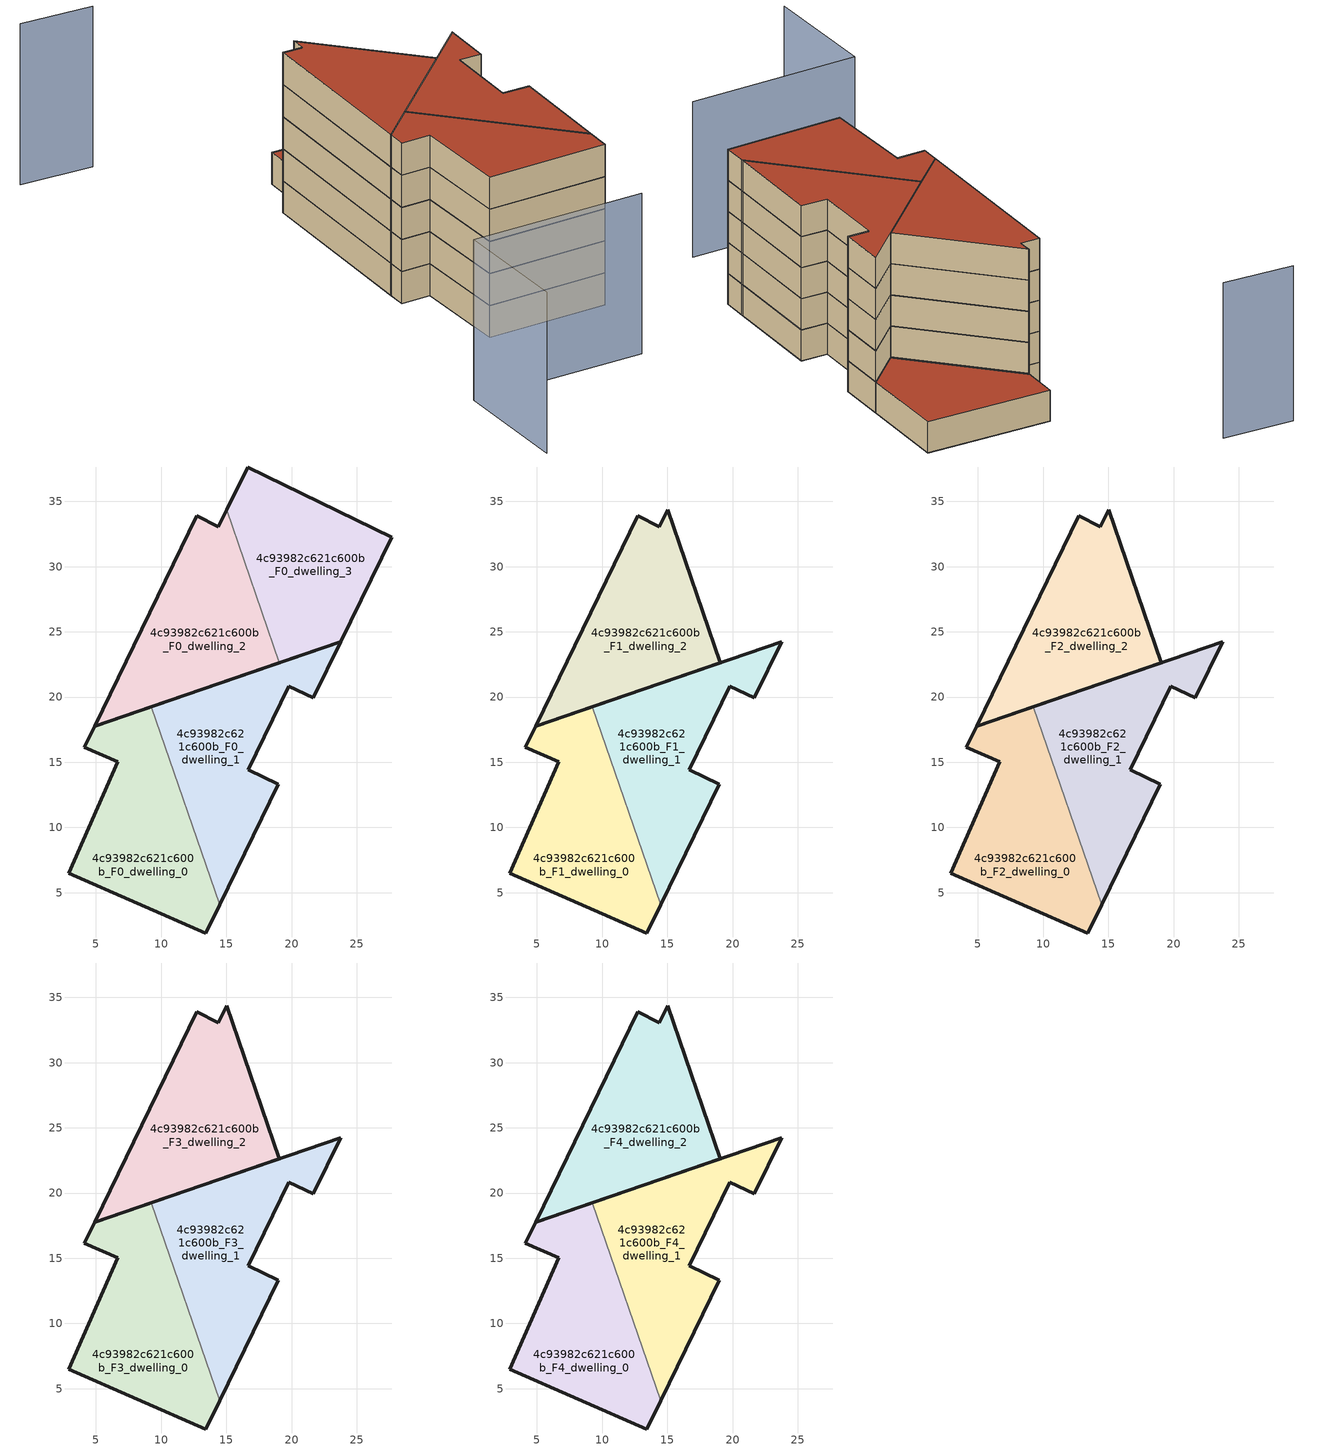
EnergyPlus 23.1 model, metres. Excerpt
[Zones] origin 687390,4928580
4c93982c621c600b_F0_dwelling_0
 floor ground (EU_floor_Construction): 13.44,1.91 14.49,4.07 9.27,19.27 4.91,17.78 4.13,16.15 6.68,15.03 2.94,6.5 z0
 wall outside (EU_wall_Construction): 14.49,4.07 13.44,1.91 2.94,6.5 6.68,15.03 4.13,16.15 4.91,17.78 9.27,19.27 z0:3
 wall to 4c93982c621c600b_F0_dwelling_1 (EU_wall_Construction): 9.27,19.27 14.49,4.07 z0:3
4c93982c621c600b_F0_dwelling_1
 floor ground (EU_floor_Construction): 14.49,4.07 18.99,13.31 16.69,14.43 19.8,20.84 21.67,19.93 23.77,24.25 9.27,19.27 z0
 wall outside (EU_wall_Construction): 9.27,19.27 23.77,24.25 21.67,19.93 19.8,20.84 16.69,14.43 18.99,13.31 14.49,4.07 z0:3
4c93982c621c600b_F0_dwelling_2
 floor ground (EU_floor_Construction): 19.05,22.63 15.03,34.36 14.4,33.07 12.72,33.89 4.91,17.78 z0
 wall outside (EU_wall_Construction): 19.05,22.63 4.91,17.78 12.72,33.89 14.4,33.07 15.03,34.36 z0:3
 wall to 4c93982c621c600b_F0_dwelling_3 (EU_wall_Construction): 15.03,34.36 19.05,22.63 z0:3
4c93982c621c600b_F0_dwelling_3
 floor ground (EU_floor_Construction): 23.77,24.25 27.67,32.27 16.63,37.64 15.03,34.36 19.05,22.63 z0
 wall outside (EU_wall_Construction): 15.03,34.36 16.63,37.64 27.67,32.27 23.77,24.25 19.05,22.63 z0:3
 roof outside (EU_roof_Construction): 27.67,32.27 23.77,24.25 19.05,22.63 15.03,34.36 16.63,37.64 z3
4c93982c621c600b_F1_dwelling_0
 floor to 4c93982c621c600b_F0_dwelling_0 (EU_floor_Construction): 13.44,1.91 14.49,4.07 9.27,19.27 4.91,17.78 4.13,16.15 6.68,15.03 2.94,6.5 z3
 wall outside (EU_wall_Construction): 14.49,4.07 13.44,1.91 2.94,6.5 6.68,15.03 4.13,16.15 4.91,17.78 9.27,19.27 z3:6
 wall to 4c93982c621c600b_F1_dwelling_1 (EU_wall_Construction): 9.27,19.27 14.49,4.07 z3:6
4c93982c621c600b_F1_dwelling_1
 floor to 4c93982c621c600b_F0_dwelling_1 (EU_floor_Construction): 14.49,4.07 18.99,13.31 16.69,14.43 19.8,20.84 21.67,19.93 23.77,24.25 9.27,19.27 z3
 wall outside (EU_wall_Construction): 9.27,19.27 23.77,24.25 21.67,19.93 19.8,20.84 16.69,14.43 18.99,13.31 14.49,4.07 z3:6
4c93982c621c600b_F1_dwelling_2
 floor to 4c93982c621c600b_F0_dwelling_2 (EU_floor_Construction): 19.05,22.63 15.03,34.36 14.4,33.07 12.72,33.89 4.91,17.78 z3
 wall outside (EU_wall_Construction): 15.03,34.36 19.05,22.63 4.91,17.78 12.72,33.89 14.4,33.07 15.03,34.36 z3:6
4c93982c621c600b_F2_dwelling_0
 floor to 4c93982c621c600b_F1_dwelling_0 (EU_floor_Construction): 13.44,1.91 14.49,4.07 9.27,19.27 4.91,17.78 4.13,16.15 6.68,15.03 2.94,6.5 z6
 wall outside (EU_wall_Construction): 14.49,4.07 13.44,1.91 2.94,6.5 6.68,15.03 4.13,16.15 4.91,17.78 9.27,19.27 z6:9
 wall to 4c93982c621c600b_F2_dwelling_1 (EU_wall_Construction): 9.27,19.27 14.49,4.07 z6:9
4c93982c621c600b_F2_dwelling_1
 floor to 4c93982c621c600b_F1_dwelling_1 (EU_floor_Construction): 14.49,4.07 18.99,13.31 16.69,14.43 19.8,20.84 21.67,19.93 23.77,24.25 9.27,19.27 z6
 wall outside (EU_wall_Construction): 9.27,19.27 23.77,24.25 21.67,19.93 19.8,20.84 16.69,14.43 18.99,13.31 14.49,4.07 z6:9
4c93982c621c600b_F2_dwelling_2
 floor to 4c93982c621c600b_F1_dwelling_2 (EU_floor_Construction): 19.05,22.63 15.03,34.36 14.4,33.07 12.72,33.89 4.91,17.78 z6
 wall outside (EU_wall_Construction): 15.03,34.36 19.05,22.63 4.91,17.78 12.72,33.89 14.4,33.07 15.03,34.36 z6:9
4c93982c621c600b_F3_dwelling_0
 floor to 4c93982c621c600b_F2_dwelling_0 (EU_floor_Construction): 13.44,1.91 14.49,4.07 9.27,19.27 4.91,17.78 4.13,16.15 6.68,15.03 2.94,6.5 z9
 wall outside (EU_wall_Construction): 14.49,4.07 13.44,1.91 2.94,6.5 6.68,15.03 4.13,16.15 4.91,17.78 9.27,19.27 z9:12
 wall to 4c93982c621c600b_F3_dwelling_1 (EU_wall_Construction): 9.27,19.27 14.49,4.07 z9:12
4c93982c621c600b_F3_dwelling_1
 floor to 4c93982c621c600b_F2_dwelling_1 (EU_floor_Construction): 14.49,4.07 18.99,13.31 16.69,14.43 19.8,20.84 21.67,19.93 23.77,24.25 9.27,19.27 z9
 wall outside (EU_wall_Construction): 9.27,19.27 23.77,24.25 21.67,19.93 19.8,20.84 16.69,14.43 18.99,13.31 14.49,4.07 z9:12
4c93982c621c600b_F3_dwelling_2
 floor to 4c93982c621c600b_F2_dwelling_2 (EU_floor_Construction): 19.05,22.63 15.03,34.36 14.4,33.07 12.72,33.89 4.91,17.78 z9
 wall outside (EU_wall_Construction): 15.03,34.36 19.05,22.63 4.91,17.78 12.72,33.89 14.4,33.07 15.03,34.36 z9:12
4c93982c621c600b_F4_dwelling_0
 floor to 4c93982c621c600b_F3_dwelling_0 (EU_floor_Construction): 13.44,1.91 14.49,4.07 9.27,19.27 4.91,17.78 4.13,16.15 6.68,15.03 2.94,6.5 z12
 wall outside (EU_wall_Construction): 14.49,4.07 13.44,1.91 2.94,6.5 6.68,15.03 4.13,16.15 4.91,17.78 9.27,19.27 z12:15
 wall to 4c93982c621c600b_F4_dwelling_1 (EU_wall_Construction): 9.27,19.27 14.49,4.07 z12:15
 roof outside (EU_roof_Construction): 9.27,19.27 14.49,4.07 13.44,1.91 2.94,6.5 6.68,15.03 4.13,16.15 4.91,17.78 z15
4c93982c621c600b_F4_dwelling_1
 floor to 4c93982c621c600b_F3_dwelling_1 (EU_floor_Construction): 14.49,4.07 18.99,13.31 16.69,14.43 19.8,20.84 21.67,19.93 23.77,24.25 9.27,19.27 z12
 wall outside (EU_wall_Construction): 9.27,19.27 23.77,24.25 21.67,19.93 19.8,20.84 16.69,14.43 18.99,13.31 14.49,4.07 z12:15
 roof outside (EU_roof_Construction): 23.77,24.25 21.67,19.93 19.8,20.84 16.69,14.43 18.99,13.31 14.49,4.07 9.27,19.27 z15
4c93982c621c600b_F4_dwelling_2
 floor to 4c93982c621c600b_F3_dwelling_2 (EU_floor_Construction): 19.05,22.63 15.03,34.36 14.4,33.07 12.72,33.89 4.91,17.78 z12
 wall outside (EU_wall_Construction): 15.03,34.36 19.05,22.63 4.91,17.78 12.72,33.89 14.4,33.07 15.03,34.36 z12:15
 roof outside (EU_roof_Construction): 15.03,34.36 19.05,22.63 4.91,17.78 12.72,33.89 14.4,33.07 z15
shading: -12.25,-9.46 -7.49,1.08 / -7.49,1.08 7.54,-5.7 / 11.06,51.88 4.89,55.03 z0:15
[Building]
EU S2 Campaign: North Axis=0; Terrain=City; Solar Distribution=FullExterior
[Site:Location]
Bologna: Latitude=44.5; Longitude=11.25; Time Zone=1; Elevation=37
[SizingPeriod:WeatherFileDays]
AnnualSizingPeriod: Begin Month=1; Begin Day of Month=1; End Month=12; End Day of Month=31; Day of Week for Start Day=Monday; Use Weather File Daylight Saving Period=No; Use Weather File Rain and Snow Indicators=No
[MATERIAL]
EU_InternalMass_Material: Roughness=MediumRough; Thickness=0.1; Conductivity=1; Density=1800; Specific Heat=900; Thermal Absorptance=0.9; Solar Absorptance=0.7; Visible Absorptance=0.7
[MATERIAL:NOMASS] Roughness=MediumRough; Thermal Absorptance=0.9; Solar Absorptance=0.7; Visible Absorptance=0.7
Name | Thermal Resistance
EU_wall_NoMass | 0.905828
EU_roof_NoMass | 0.37593
EU_floor_NoMass | 0.67114
[CONSTRUCTION]
EU_wall_Construction: EU_wall_NoMass
EU_roof_Construction: EU_roof_NoMass
EU_floor_Construction: EU_floor_NoMass
EU_InternalMass_Construction: EU_InternalMass_Material
[ZONE] Type=1; Multiplier=1; Ceiling Height=autocalculate; Floor Area=autocalculate; Part of Total Floor Area=Yes
Name | Volume
4c93982c621c600b_F0_dwelling_0; 4c93982c621c600b_F1_dwelling_0; 4c93982c621c600b_F2_dwelling_0; 4c93982c621c600b_F3_dwelling_0; 4c93982c621c600b_F4_dwelling_0 | 324.237
4c93982c621c600b_F0_dwelling_1; 4c93982c621c600b_F1_dwelling_1; 4c93982c621c600b_F2_dwelling_1; 4c93982c621c600b_F3_dwelling_1; 4c93982c621c600b_F4_dwelling_1 | 324.294
4c93982c621c600b_F0_dwelling_2; 4c93982c621c600b_F1_dwelling_2; 4c93982c621c600b_F2_dwelling_2; 4c93982c621c600b_F3_dwelling_2; 4c93982c621c600b_F4_dwelling_2 | 324.289
4c93982c621c600b_F0_dwelling_3 | 324.255
[INTERNALMASS] Construction=EU_InternalMass_Construction
Name | Zone or ZoneList | Surface Area
4c93982c621c600b_F0_dwelling_0_EU_InternalMass | 4c93982c621c600b_F0_dwelling_0 | 108.079
4c93982c621c600b_F0_dwelling_1_EU_InternalMass | 4c93982c621c600b_F0_dwelling_1 | 108.098
4c93982c621c600b_F0_dwelling_2_EU_InternalMass | 4c93982c621c600b_F0_dwelling_2 | 108.094
4c93982c621c600b_F0_dwelling_3_EU_InternalMass | 4c93982c621c600b_F0_dwelling_3 | 108.083
4c93982c621c600b_F1_dwelling_0_EU_InternalMass | 4c93982c621c600b_F1_dwelling_0 | 144.121
4c93982c621c600b_F1_dwelling_1_EU_InternalMass | 4c93982c621c600b_F1_dwelling_1 | 144.119
4c93982c621c600b_F1_dwelling_2_EU_InternalMass | 4c93982c621c600b_F1_dwelling_2 | 144.117
4c93982c621c600b_F2_dwelling_0_EU_InternalMass | 4c93982c621c600b_F2_dwelling_0 | 144.121
4c93982c621c600b_F2_dwelling_1_EU_InternalMass | 4c93982c621c600b_F2_dwelling_1 | 144.119
4c93982c621c600b_F2_dwelling_2_EU_InternalMass | 4c93982c621c600b_F2_dwelling_2 | 144.117
4c93982c621c600b_F3_dwelling_0_EU_InternalMass | 4c93982c621c600b_F3_dwelling_0 | 144.121
4c93982c621c600b_F3_dwelling_1_EU_InternalMass | 4c93982c621c600b_F3_dwelling_1 | 144.119
4c93982c621c600b_F3_dwelling_2_EU_InternalMass | 4c93982c621c600b_F3_dwelling_2 | 144.117
4c93982c621c600b_F4_dwelling_0_EU_InternalMass | 4c93982c621c600b_F4_dwelling_0 | 144.121
4c93982c621c600b_F4_dwelling_1_EU_InternalMass | 4c93982c621c600b_F4_dwelling_1 | 144.119
4c93982c621c600b_F4_dwelling_2_EU_InternalMass | 4c93982c621c600b_F4_dwelling_2 | 144.117
[OTHEREQUIPMENT] Fuel Type=Electricity; Design Level Calculation Method=Watts/Area; Power per Zone Floor Area=1; Fraction Latent=0; Fraction Radiant=0; Fraction Lost=0; Carbon Dioxide Generation Rate=0; EndUse Subcategory=EU_Step8_InternalGains
Name | Zone or ZoneList or Space or SpaceList | Schedule
EU_Step8_InternalGain_4c93982c621c600b_F0_dwelling_0_f000 | 4c93982c621c600b_F0_dwelling_0 | EU_Step8_GainSchedule_4c93982c621c600b_F0_dwelling_0_f000
EU_Step8_InternalGain_4c93982c621c600b_F0_dwelling_1_f000 | 4c93982c621c600b_F0_dwelling_1 | EU_Step8_GainSchedule_4c93982c621c600b_F0_dwelling_1_f000
EU_Step8_InternalGain_4c93982c621c600b_F0_dwelling_2_f000 | 4c93982c621c600b_F0_dwelling_2 | EU_Step8_GainSchedule_4c93982c621c600b_F0_dwelling_2_f000
EU_Step8_InternalGain_4c93982c621c600b_F0_dwelling_3_f000 | 4c93982c621c600b_F0_dwelling_3 | EU_Step8_GainSchedule_4c93982c621c600b_F0_dwelling_3_f000
EU_Step8_InternalGain_4c93982c621c600b_F1_dwelling_0_f000 | 4c93982c621c600b_F1_dwelling_0 | EU_Step8_GainSchedule_4c93982c621c600b_F1_dwelling_0_f000
EU_Step8_InternalGain_4c93982c621c600b_F1_dwelling_1_f000 | 4c93982c621c600b_F1_dwelling_1 | EU_Step8_GainSchedule_4c93982c621c600b_F1_dwelling_1_f000
EU_Step8_InternalGain_4c93982c621c600b_F1_dwelling_2_f000 | 4c93982c621c600b_F1_dwelling_2 | EU_Step8_GainSchedule_4c93982c621c600b_F1_dwelling_2_f000
EU_Step8_InternalGain_4c93982c621c600b_F2_dwelling_0_f000 | 4c93982c621c600b_F2_dwelling_0 | EU_Step8_GainSchedule_4c93982c621c600b_F2_dwelling_0_f000
EU_Step8_InternalGain_4c93982c621c600b_F2_dwelling_1_f000 | 4c93982c621c600b_F2_dwelling_1 | EU_Step8_GainSchedule_4c93982c621c600b_F2_dwelling_1_f000
EU_Step8_InternalGain_4c93982c621c600b_F2_dwelling_2_f000 | 4c93982c621c600b_F2_dwelling_2 | EU_Step8_GainSchedule_4c93982c621c600b_F2_dwelling_2_f000
EU_Step8_InternalGain_4c93982c621c600b_F3_dwelling_0_f000 | 4c93982c621c600b_F3_dwelling_0 | EU_Step8_GainSchedule_4c93982c621c600b_F3_dwelling_0_f000
EU_Step8_InternalGain_4c93982c621c600b_F3_dwelling_1_f000 | 4c93982c621c600b_F3_dwelling_1 | EU_Step8_GainSchedule_4c93982c621c600b_F3_dwelling_1_f000
EU_Step8_InternalGain_4c93982c621c600b_F3_dwelling_2_f000 | 4c93982c621c600b_F3_dwelling_2 | EU_Step8_GainSchedule_4c93982c621c600b_F3_dwelling_2_f000
EU_Step8_InternalGain_4c93982c621c600b_F4_dwelling_0_f000 | 4c93982c621c600b_F4_dwelling_0 | EU_Step8_GainSchedule_4c93982c621c600b_F4_dwelling_0_f000
EU_Step8_InternalGain_4c93982c621c600b_F4_dwelling_1_f000 | 4c93982c621c600b_F4_dwelling_1 | EU_Step8_GainSchedule_4c93982c621c600b_F4_dwelling_1_f000
EU_Step8_InternalGain_4c93982c621c600b_F4_dwelling_2_f000 | 4c93982c621c600b_F4_dwelling_2 | EU_Step8_GainSchedule_4c93982c621c600b_F4_dwelling_2_f000
[ZONEVENTILATION:DESIGNFLOWRATE] Schedule=EU_AlwaysOn; Design Flow Rate Calculation Method=AirChanges/Hour; Air Changes per Hour=0.73129; Ventilation Type=Natural; Fan Pressure Rise=0; Fan Total Efficiency=1; Constant Term Coefficient=1; Temperature Term Coefficient=0; Velocity Term Coefficient=0; Velocity Squared Term Coefficient=0; Minimum Indoor Temperature=-100; Maximum Indoor Temperature=100; Delta Temperature=-100; Minimum Outdoor Temperature=-100; Maximum Outdoor Temperature=100; Maximum Wind Speed=40
Name | Zone or ZoneList or Space or SpaceList
EU_ConstantAir_4c93982c621c600b_F0_dwelling_0 | 4c93982c621c600b_F0_dwelling_0
EU_ConstantAir_4c93982c621c600b_F0_dwelling_1 | 4c93982c621c600b_F0_dwelling_1
EU_ConstantAir_4c93982c621c600b_F0_dwelling_2 | 4c93982c621c600b_F0_dwelling_2
EU_ConstantAir_4c93982c621c600b_F0_dwelling_3 | 4c93982c621c600b_F0_dwelling_3
EU_ConstantAir_4c93982c621c600b_F1_dwelling_0 | 4c93982c621c600b_F1_dwelling_0
EU_ConstantAir_4c93982c621c600b_F1_dwelling_1 | 4c93982c621c600b_F1_dwelling_1
EU_ConstantAir_4c93982c621c600b_F1_dwelling_2 | 4c93982c621c600b_F1_dwelling_2
EU_ConstantAir_4c93982c621c600b_F2_dwelling_0 | 4c93982c621c600b_F2_dwelling_0
EU_ConstantAir_4c93982c621c600b_F2_dwelling_1 | 4c93982c621c600b_F2_dwelling_1
EU_ConstantAir_4c93982c621c600b_F2_dwelling_2 | 4c93982c621c600b_F2_dwelling_2
EU_ConstantAir_4c93982c621c600b_F3_dwelling_0 | 4c93982c621c600b_F3_dwelling_0
EU_ConstantAir_4c93982c621c600b_F3_dwelling_1 | 4c93982c621c600b_F3_dwelling_1
EU_ConstantAir_4c93982c621c600b_F3_dwelling_2 | 4c93982c621c600b_F3_dwelling_2
EU_ConstantAir_4c93982c621c600b_F4_dwelling_0 | 4c93982c621c600b_F4_dwelling_0
EU_ConstantAir_4c93982c621c600b_F4_dwelling_1 | 4c93982c621c600b_F4_dwelling_1
EU_ConstantAir_4c93982c621c600b_F4_dwelling_2 | 4c93982c621c600b_F4_dwelling_2
[HVACTEMPLATE:THERMOSTAT] Constant Heating Setpoint=20; Constant Cooling Setpoint=50
EU_HeatOnly_4c93982c621c600b_F0_dwelling_0; EU_HeatOnly_4c93982c621c600b_F0_dwelling_1; EU_HeatOnly_4c93982c621c600b_F0_dwelling_2; EU_HeatOnly_4c93982c621c600b_F0_dwelling_3; EU_HeatOnly_4c93982c621c600b_F1_dwelling_0; EU_HeatOnly_4c93982c621c600b_F1_dwelling_1; EU_HeatOnly_4c93982c621c600b_F1_dwelling_2; EU_HeatOnly_4c93982c621c600b_F2_dwelling_0; EU_HeatOnly_4c93982c621c600b_F2_dwelling_1; EU_HeatOnly_4c93982c621c600b_F2_dwelling_2; EU_HeatOnly_4c93982c621c600b_F3_dwelling_0; EU_HeatOnly_4c93982c621c600b_F3_dwelling_1; EU_HeatOnly_4c93982c621c600b_F3_dwelling_2; EU_HeatOnly_4c93982c621c600b_F4_dwelling_0; EU_HeatOnly_4c93982c621c600b_F4_dwelling_1; EU_HeatOnly_4c93982c621c600b_F4_dwelling_2
[HVACTEMPLATE:ZONE:IDEALLOADSAIRSYSTEM] System Availability Schedule=EU_AlwaysOn; Maximum Heating Supply Air Temperature=50; Minimum Cooling Supply Air Temperature=13; Maximum Heating Supply Air Humidity Ratio=0.0156; Minimum Cooling Supply Air Humidity Ratio=0.0077; Heating Limit=NoLimit; Cooling Limit=NoLimit; Heating Availability Schedule=EU_AlwaysOn; Cooling Availability Schedule=EU_CoolingOff; Dehumidification Control Type=ConstantSensibleHeatRatio; Cooling Sensible Heat Ratio=0.7; Dehumidification Setpoint=60; Humidification Control Type=None; Humidification Setpoint=30; Outdoor Air Method=None; Outdoor Air Flow Rate per Person=0.00944; Outdoor Air Flow Rate per Zone Floor Area=0; Outdoor Air Flow Rate per Zone=0; Demand Controlled Ventilation Type=None; Outdoor Air Economizer Type=NoEconomizer; Heat Recovery Type=None; Sensible Heat Recovery Effectiveness=0.7; Latent Heat Recovery Effectiveness=0.65
Name | Template Thermostat
4c93982c621c600b_F0_dwelling_0 | EU_HeatOnly_4c93982c621c600b_F0_dwelling_0
4c93982c621c600b_F0_dwelling_1 | EU_HeatOnly_4c93982c621c600b_F0_dwelling_1
4c93982c621c600b_F0_dwelling_2 | EU_HeatOnly_4c93982c621c600b_F0_dwelling_2
4c93982c621c600b_F0_dwelling_3 | EU_HeatOnly_4c93982c621c600b_F0_dwelling_3
4c93982c621c600b_F1_dwelling_0 | EU_HeatOnly_4c93982c621c600b_F1_dwelling_0
4c93982c621c600b_F1_dwelling_1 | EU_HeatOnly_4c93982c621c600b_F1_dwelling_1
4c93982c621c600b_F1_dwelling_2 | EU_HeatOnly_4c93982c621c600b_F1_dwelling_2
4c93982c621c600b_F2_dwelling_0 | EU_HeatOnly_4c93982c621c600b_F2_dwelling_0
4c93982c621c600b_F2_dwelling_1 | EU_HeatOnly_4c93982c621c600b_F2_dwelling_1
4c93982c621c600b_F2_dwelling_2 | EU_HeatOnly_4c93982c621c600b_F2_dwelling_2
4c93982c621c600b_F3_dwelling_0 | EU_HeatOnly_4c93982c621c600b_F3_dwelling_0
4c93982c621c600b_F3_dwelling_1 | EU_HeatOnly_4c93982c621c600b_F3_dwelling_1
4c93982c621c600b_F3_dwelling_2 | EU_HeatOnly_4c93982c621c600b_F3_dwelling_2
4c93982c621c600b_F4_dwelling_0 | EU_HeatOnly_4c93982c621c600b_F4_dwelling_0
4c93982c621c600b_F4_dwelling_1 | EU_HeatOnly_4c93982c621c600b_F4_dwelling_1
4c93982c621c600b_F4_dwelling_2 | EU_HeatOnly_4c93982c621c600b_F4_dwelling_2
[SIZING:ZONE] Zone Cooling Design Supply Air Temperature Input Method=SupplyAirTemperature; Zone Cooling Design Supply Air Temperature=13; Zone Heating Design Supply Air Temperature Input Method=SupplyAirTemperature; Zone Heating Design Supply Air Temperature=50; Zone Cooling Design Supply Air Humidity Ratio=0.008; Zone Heating Design Supply Air Humidity Ratio=0.008; Cooling Design Air Flow Method=DesignDay; Cooling Design Air Flow Rate=0; Cooling Minimum Air Flow per Zone Floor Area=0.000762; Cooling Minimum Air Flow=0; Cooling Minimum Air Flow Fraction=0.2; Heating Design Air Flow Method=DesignDay; Heating Design Air Flow Rate=0; Heating Maximum Air Flow per Zone Floor Area=0.002032; Heating Maximum Air Flow=0.141576; Heating Maximum Air Flow Fraction=0.3; Account for Dedicated Outdoor Air System=No; Dedicated Outdoor Air System Control Strategy=NeutralSupplyAir; Dedicated Outdoor Air Low Setpoint Temperature for Design=autosize; Dedicated Outdoor Air High Setpoint Temperature for Design=autosize; Zone Load Sizing Method=Sensible Load Only No Latent Load; Zone Latent Cooling Design Supply Air Humidity Ratio Input Method=HumidityRatioDifference; Zone Cooling Design Supply Air Humidity Ratio Difference=0.005; Zone Latent Heating Design Supply Air Humidity Ratio Input Method=HumidityRatioDifference; Zone Humidification Design Supply Air Humidity Ratio Difference=0.005
4c93982c621c600b_F0_dwelling_0; 4c93982c621c600b_F0_dwelling_1; 4c93982c621c600b_F0_dwelling_2; 4c93982c621c600b_F0_dwelling_3; 4c93982c621c600b_F1_dwelling_0; 4c93982c621c600b_F1_dwelling_1; 4c93982c621c600b_F1_dwelling_2; 4c93982c621c600b_F2_dwelling_0; 4c93982c621c600b_F2_dwelling_1; 4c93982c621c600b_F2_dwelling_2; 4c93982c621c600b_F3_dwelling_0; 4c93982c621c600b_F3_dwelling_1; 4c93982c621c600b_F3_dwelling_2; 4c93982c621c600b_F4_dwelling_0; 4c93982c621c600b_F4_dwelling_1; 4c93982c621c600b_F4_dwelling_2
[SCHEDULE:CONSTANT]
Name | Hourly Value
EU_AlwaysOn | 1
EU_CoolingOff | 0
[SCHEDULE:FILE] Column Number=1; Rows to Skip at Top=0; Number of Hours of Data=8760; Column Separator=Comma; Interpolate to Timestep=No; Minutes per Item=60; Adjust Schedule for Daylight Savings=Yes
Name | File
EU_Step8_GainSchedule_4c93982c621c600b_F0_dwelling_0_f000 | ../../schedules/4c93982c621c600b/4c93982c621c600b_F0_dwelling_0_f000_gain.csv
EU_Step8_GainSchedule_4c93982c621c600b_F0_dwelling_1_f000 | ../../schedules/4c93982c621c600b/4c93982c621c600b_F0_dwelling_1_f000_gain.csv
EU_Step8_GainSchedule_4c93982c621c600b_F0_dwelling_2_f000 | ../../schedules/4c93982c621c600b/4c93982c621c600b_F0_dwelling_2_f000_gain.csv
EU_Step8_GainSchedule_4c93982c621c600b_F0_dwelling_3_f000 | ../../schedules/4c93982c621c600b/4c93982c621c600b_F0_dwelling_3_f000_gain.csv
EU_Step8_GainSchedule_4c93982c621c600b_F1_dwelling_0_f000 | ../../schedules/4c93982c621c600b/4c93982c621c600b_F1_dwelling_0_f000_gain.csv
EU_Step8_GainSchedule_4c93982c621c600b_F1_dwelling_1_f000 | ../../schedules/4c93982c621c600b/4c93982c621c600b_F1_dwelling_1_f000_gain.csv
EU_Step8_GainSchedule_4c93982c621c600b_F1_dwelling_2_f000 | ../../schedules/4c93982c621c600b/4c93982c621c600b_F1_dwelling_2_f000_gain.csv
EU_Step8_GainSchedule_4c93982c621c600b_F2_dwelling_0_f000 | ../../schedules/4c93982c621c600b/4c93982c621c600b_F2_dwelling_0_f000_gain.csv
EU_Step8_GainSchedule_4c93982c621c600b_F2_dwelling_1_f000 | ../../schedules/4c93982c621c600b/4c93982c621c600b_F2_dwelling_1_f000_gain.csv
EU_Step8_GainSchedule_4c93982c621c600b_F2_dwelling_2_f000 | ../../schedules/4c93982c621c600b/4c93982c621c600b_F2_dwelling_2_f000_gain.csv
EU_Step8_GainSchedule_4c93982c621c600b_F3_dwelling_0_f000 | ../../schedules/4c93982c621c600b/4c93982c621c600b_F3_dwelling_0_f000_gain.csv
EU_Step8_GainSchedule_4c93982c621c600b_F3_dwelling_1_f000 | ../../schedules/4c93982c621c600b/4c93982c621c600b_F3_dwelling_1_f000_gain.csv
EU_Step8_GainSchedule_4c93982c621c600b_F3_dwelling_2_f000 | ../../schedules/4c93982c621c600b/4c93982c621c600b_F3_dwelling_2_f000_gain.csv
EU_Step8_GainSchedule_4c93982c621c600b_F4_dwelling_0_f000 | ../../schedules/4c93982c621c600b/4c93982c621c600b_F4_dwelling_0_f000_gain.csv
EU_Step8_GainSchedule_4c93982c621c600b_F4_dwelling_1_f000 | ../../schedules/4c93982c621c600b/4c93982c621c600b_F4_dwelling_1_f000_gain.csv
EU_Step8_GainSchedule_4c93982c621c600b_F4_dwelling_2_f000 | ../../schedules/4c93982c621c600b/4c93982c621c600b_F4_dwelling_2_f000_gain.csv
